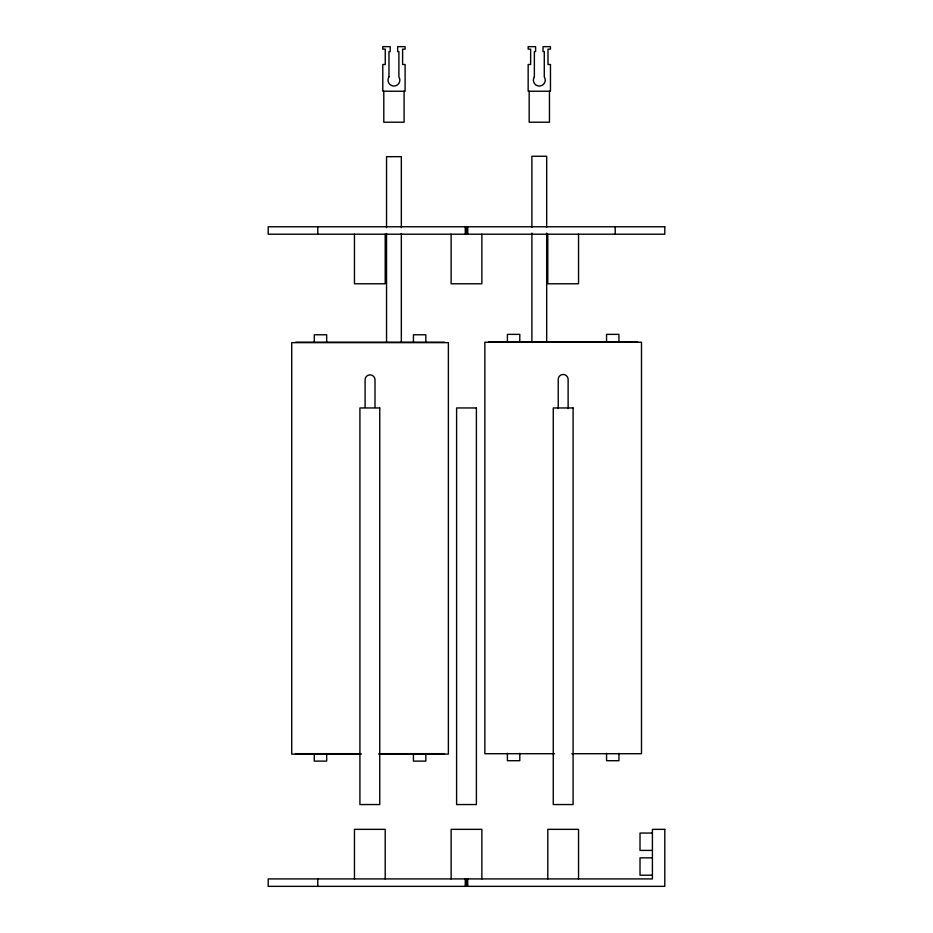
<?xml version="1.0" encoding="UTF-8"?>
<svg xmlns="http://www.w3.org/2000/svg" width="933" height="933" viewBox="0 0 933 933"><rect width="100%" height="100%" fill="white"/><g stroke="black" fill="none" stroke-linecap="round" stroke-linejoin="round"><path stroke-width="1.4" d="M488.81 341.805L637.531 341.805M295.691 342.201L444.411 342.201M295.691 753.677L360.663 753.677M379.439 753.677L444.411 753.677M554.447 753.712L484.845 753.712L484.845 342.248L641.496 342.248L641.496 753.712L571.871 753.712M361.328 754.121L291.726 754.121L291.726 342.644L448.376 342.644L448.376 754.121L378.751 754.121M652.412 833.052L640.015 833.052L640.015 850.406L652.412 850.406M652.412 857.847L640.015 857.847L640.015 875.201L652.412 875.201M618.941 341.805L618.941 334.364L606.555 334.364L606.555 341.805M618.941 753.281L618.941 760.71L606.555 760.71L606.555 753.281M615.22 226.766L615.22 234.206M578.542 234.206L578.542 283.784L547.799 283.784L547.799 234.206M578.542 878.909L578.542 829.344L547.799 829.344L547.799 878.909M568.127 408.537L568.127 379.428A4.957 4.957 0 0 0 563.17 374.471A4.957 4.957 0 0 0 558.214 379.428L558.214 408.537M549.467 91.236L549.467 122.223L529.174 122.223L529.174 91.236M546.68 227.302L546.68 156.266L531.892 156.266L531.892 227.302M546.68 233.098L546.68 341.816M531.892 233.098L531.892 341.816M519.798 341.805L519.798 334.364L507.4 334.364L507.4 341.805M519.798 753.281L519.798 760.71L507.4 760.71L507.4 753.281M481.871 234.206L481.871 283.784L451.129 283.784L451.129 234.206M481.871 878.909L481.871 829.344L451.129 829.344L451.129 878.909M467.736 226.766L467.736 234.206M467.736 878.909L467.736 886.35M466.5 226.766L466.5 234.206M466.5 878.909L466.5 886.35M465.264 226.766L465.264 234.206M465.264 878.909L465.264 886.35M425.821 342.201L425.821 334.772L413.436 334.772L413.436 342.201M425.821 753.677L425.821 761.118L413.436 761.118L413.436 753.677M404.082 91.236L404.082 122.223L383.801 122.223L383.801 91.236M401.33 227.699L401.33 156.674L386.542 156.674L386.542 227.699M401.33 233.495L401.33 342.213M386.542 233.495L386.542 342.213M385.201 234.206L385.201 283.784L354.458 283.784L354.458 234.206M385.201 878.909L385.201 829.344L354.458 829.344L354.458 878.909M375.008 407.476L375.008 379.824A4.957 4.957 0 0 0 370.051 374.868A4.957 4.957 0 0 0 365.095 379.824L365.095 407.476M326.678 342.201L326.678 334.772L314.281 334.772L314.281 342.201M326.678 753.677L326.678 761.118L314.281 761.118L314.281 753.677M317.78 226.766L317.78 234.206M317.78 878.909L317.78 886.35M388.979 76.879L388.804 77.171A5.925 5.925 0 0 0 390.227 84.728A5.925 5.925 0 0 0 397.913 84.506A5.925 5.925 0 0 0 398.892 76.879L398.892 51.607L397.656 51.607L397.656 46.65L405.097 46.65L405.097 49.134L402.613 49.134L402.613 64.494L405.097 64.494L405.097 91.236L382.787 91.236L382.787 64.494L385.259 64.494L385.259 49.134L382.787 49.134L382.787 46.65L390.216 46.65L390.216 51.607L388.979 51.607L388.979 76.879M534.364 76.879L534.177 77.171A5.925 5.925 0 0 0 535.6 84.728A5.925 5.925 0 0 0 543.298 84.506A5.925 5.925 0 0 0 544.277 76.879L544.277 51.607L543.041 51.607L543.041 46.65L550.47 46.65L550.47 49.134L547.998 49.134L547.998 64.494L550.47 64.494L550.47 91.236L528.16 91.236L528.16 64.494L530.644 64.494L530.644 49.134L528.16 49.134L528.16 46.65L535.6 46.65L535.6 51.607L534.364 51.607L534.364 76.879M664.797 226.766L268.203 226.766L268.203 234.206L664.797 234.206L664.797 226.766M379.743 407.954L359.916 407.954L359.916 804.549L379.743 804.549L379.743 407.954M476.401 407.954L456.599 407.954L456.599 804.549L476.401 804.549L476.401 407.954M573.084 407.954L553.257 407.954L553.257 804.549L573.084 804.549L573.084 407.954M664.797 829.344L652.412 829.344L652.412 878.909L268.203 878.909L268.203 886.35L664.797 886.35L664.797 829.344"/></g></svg>
